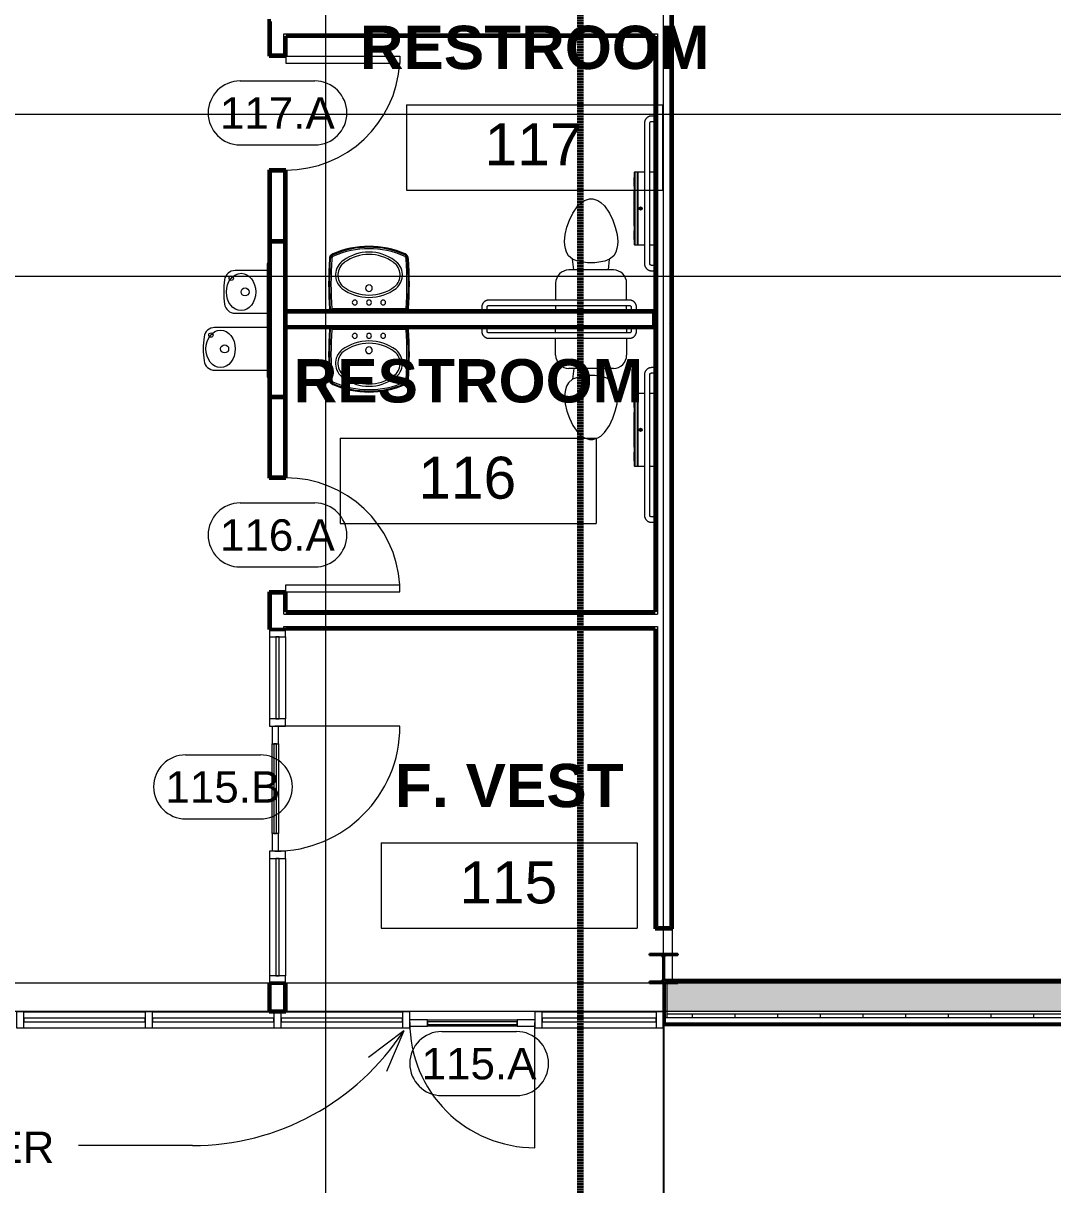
# Model space of a CAD drawing. Header units: inches. Extents: x 15537 to 31673, y -30778 to -16067.
# Drawn here: x 24063.8 to 24353.3, y -22844 to -22517.4 of the extents above; entities that cross this region are included whole.
import ezdxf

# ---------------------------------------------------------------- set-up
doc = ezdxf.new("R2010")
doc.units = ezdxf.units.IN
doc.header["$MEASUREMENT"] = 0
doc.linetypes.add('Dash', pattern=[0.25, 0.125, -0.125])
doc.linetypes.add('Grid Line 1_2_', pattern=[0.875, 0.5, -0.125, 0.125, -0.125])
for name, color, linetype, lineweight in [('A-ANNO-MATC', 214, 'Dash', 140), ('A-AREA', 32, 'Continuous', 9), ('A-AREA-IDEN', 2, 'Continuous', 9), ('A-DOOR', 31, 'Continuous', 13), ('A-DOOR-IDEN', 31, 'Continuous', 9), ('A-GLAZ-CURT', 52, 'Continuous', 9), ('A-GLAZ-CWMG', 51, 'Continuous', 9), ('A-WALL', 113, 'Continuous', 13), ('A-WALL-PATT', 111, 'Continuous', 50), ('Conc', 7, 'Continuous', 9), ('G-ANNO-SYMB', 111, 'Continuous', 9), ('G-ANNO-TEXT', 231, 'Continuous', 9), ('I-WALL', 2, 'Continuous', 13), ('L-SITE-WALL', 31, 'Continuous', 13), ('P-SANR-FIXT', 6, 'Continuous', 9), ('Q-SPCQ', 91, 'Continuous', 9), ('S-COLS', 52, 'Continuous', 9), ('S-GRID', 1, 'Continuous', 9)]:
    doc.layers.add(name, color=color, linetype=linetype, lineweight=lineweight)
doc.styles.add('Arial_1', font='arial.ttf', dxfattribs={"height": 8.851796})
doc.styles.add('Arial_2', font='arial.ttf', dxfattribs={"height": 11.802395})
doc.styles.add('Arial_B_1', font='arialbd.ttf', dxfattribs={"height": 12.177074})
pattern_1 = [(0, (0, 0), (30.72, 7.68), [1.267, -21.773, 1.267, -21.773, -122.88]), (0, (0, 0), (30.72, 7.68), [-46.08, 1.267, -44.813, 1.267, -21.773, -53.76]), (0, (0, 0), (30.72, 7.68), [-115.2, 1.267, -14.093, 1.267, -37.133]), (120, (11.52, 3.84), (-22.0110751, 22.7643004), [1.267, -21.773, 1.267, -21.773, -122.88]), (120, (11.52, 3.84), (-22.0110751, 22.7643004), [-46.08, 1.267, -44.813, 1.267, -21.773, -53.76]), (120, (11.52, 3.84), (-22.0110751, 22.7643004), [-115.2, 1.267, -14.093, 1.267, -37.133]), (240, (15.36, 19.2), (-8.7089249, -30.4443004), [1.267, -21.773, 1.267, -21.773, -122.88]), (240, (15.36, 19.2), (-8.7089249, -30.4443004), [-46.08, 1.267, -44.813, 1.267, -21.773, -53.76]), (240, (15.36, 19.2), (-8.7089249, -30.4443004), [-115.2, 1.267, -14.093, 1.267, -37.133])]

# ---------------------------------------------------------------- blocks, each defined once
blk = doc.blocks.new('Toilet-Domestic_- Enlarged0')
at = {"layer": 'P-SANR-FIXT', "color": 7}
for p, q in [((-9.98, 17.98), (-9.98, 19.48)), ((-9.98, 11.75), (-9.98, 16.48)), ((9.98, 19.48), (9.98, 17.98)), ((9.98, 16.48), (9.98, 11.75)), ((6.25, 8.02), (-6.25, 8.02)), ((-4.86, 8.02), (-5.21, 5)), ((4.86, 8.02), (5.21, 5)), ((-6.4, 4), (-6.97, 3)), ((-5.21, 5), (-6.4, 4)), ((-3.84, 5.5), (-5.21, 5)), ((-1, 6), (-3.84, 5.5)), ((1, 6), (-1, 6)), ((3.84, 5.5), (1, 6)), ((5.21, 5), (3.84, 5.5)), ((6.4, 4), (5.21, 5)), ((6.97, 3), (6.4, 4)), ((-7.41, 1), (-7.5, 0)), ((-7.5, 0), (-7.33, -1.99)), ((-7.24, 2), (-7.41, 1)), ((-6.97, 3), (-7.24, 2)), ((7.24, 2), (6.97, 3)), ((7.41, 1), (7.24, 2)), ((7.33, -1.99), (7.5, 0)), ((7.5, 0), (7.41, 1)), ((-7.33, -1.99), (-6.79, -4)), ((6.79, -4), (7.33, -1.99)), ((-6.79, -4), (-6.06, -6)), ((-6.06, -6), (-5.13, -8)), ((5.13, -8), (6.06, -6)), ((6.06, -6), (6.79, -4)), ((-5.13, -8), (-3.74, -10)), ((3.74, -10), (5.13, -8)), ((-3.74, -10), (-2.74, -11)), ((-2.74, -11), (-1.87, -11.5)), ((-1.87, -11.5), (-0.5, -12)), ((-0.5, -12), (0.5, -12)), ((0.5, -12), (1.87, -11.5)), ((1.87, -11.5), (2.74, -11)), ((2.74, -11), (3.74, -10))]:
    blk.add_line(p, q, dxfattribs=at)
for centre, start, end in [((-6.25, 11.75), 180, 270), ((6.25, 11.75), 270, 360)]:
    blk.add_arc(centre, 3.73, start, end, dxfattribs=at)
blk = doc.blocks.new('Sink-Bathroom-K_- Enlarged0')
at = {"layer": 'P-SANR-FIXT', "color": 7}
for p, q in [((24149.93, -22602.99), (24149.93, -22603.49)), ((24150.18, -22603.5), (24150.18, -22602.99)), ((24150.6, -22602.99), (24150.6, -22603.51)), ((24150.6, -22603.32), (24161.05, -22603.34)), ((24161.05, -22603.51), (24150.6, -22603.51)), ((24161.05, -22603.34), (24171.5, -22603.32)), ((24171.5, -22603.51), (24161.05, -22603.51)), ((24171.5, -22603.51), (24171.5, -22602.99)), ((24171.91, -22602.99), (24171.91, -22603.5)), ((24172.17, -22603.49), (24172.17, -22602.99))]:
    blk.add_line(p, q, dxfattribs=at)
for centre, radius, start, end in [((24256.28, -22610.52), 106.58, 176.2165, 183.7817), ((24256.28, -22610.52), 106.33, 176.2119, 183.7865), ((24256.28, -22610.52), 105.91, 176.2045, 183.7955), ((24065.82, -22610.52), 105.91, 356.2045, 3.7955), ((24065.82, -22610.52), 106.33, 356.2146, 3.7881), ((24065.82, -22610.52), 106.58, 356.22, 3.7835), ((24161.05, -22619.57), 12.82, 53.5725, 126.4275), ((24161.05, -22619.57), 12.18, 53.6508, 126.3492), ((24157.05, -22605.31), 0.692, 0, 180), ((24157.05, -22605.31), 0.692, 180, 0), ((24161.05, -22605.3), 0.69, 0, 180), ((24161.05, -22605.3), 0.69, 180, 0), ((24165.05, -22605.3), 0.69, 0, 180), ((24165.05, -22605.3), 0.69, 180, 0), ((24156.54, -22613.04), 4.9, 129.3634, 236.4486), ((24156.54, -22613.04), 4.26, 129.5775, 236.6442), ((24161.05, -22609.37), 0.934, 0, 180), ((24161.05, -22609.37), 0.934, 180, 0), ((24165.55, -22613.04), 4.26, 303.3558, 50.4225), ((24165.55, -22613.04), 4.9, 303.5514, 50.6366), ((24161.05, -22607.28), 12.2, 233.7683, 306.2317), ((24161.05, -22607.28), 11.57, 233.6931, 306.3069), ((24151.47, -22617.55), 1.54, 179.9655, 246.0395), ((24151.47, -22617.55), 1.29, 179.6035, 246.0123), ((24151.47, -22617.55), 0.875, 178.7073, 245.9447), ((24161.05, -22595.69), 25.41, 246.3258, 293.6698), ((24161.05, -22595.69), 25.15, 246.3274, 293.6698), ((24161.05, -22595.69), 24.74, 246.3302, 293.6698), ((24170.63, -22617.56), 0.862, 293.6698, 1.9217), ((24170.63, -22617.56), 1.28, 293.6698, 0.9035), ((24170.63, -22617.56), 1.53, 293.6698, 0.4943)]:
    blk.add_arc(centre, radius, start, end, dxfattribs=at)
blk = doc.blocks.new('Drinking_Founta_- Enlarged0')
at = {"layer": 'P-SANR-FIXT', "color": 7}
for p, q in [((13.07, 19.5), (13.07, 4.7)), ((25.07, 4.7), (25.07, 19.5)), ((29.07, 13.75), (29.07, 4.7)), ((41.07, 4.7), (41.07, 13.75)), ((43.07, 4.7), (11.07, 4.7)), ((11.07, 4.7), (11.07, 4.2)), ((43.07, 4.2), (43.07, 4.7))]:
    blk.add_line(p, q, dxfattribs=at)
for centre, radius in [((22.94, 20.55), 0.625), ((19.07, 16.69), 1.13), ((38.94, 14.82), 0.625), ((35.07, 10.94), 1.13)]:
    blk.add_circle(centre, radius, dxfattribs=at)
for centre, radius, start, end in [((16.07, 19.5), 3, 97.5776, 180), ((19.07, -3.05), 25.75, 82.4224, 97.5776), ((22.07, 19.5), 3, 360, 82.4224), ((32.07, 13.75), 3, 97.5776, 180), ((35.07, -8.8), 25.75, 82.4224, 97.5776), ((38.07, 13.75), 3, 360, 82.4224)]:
    blk.add_arc(centre, radius, start, end, dxfattribs=at)
for centre, ratio in [((19.07, 17.82), 0.786373), ((35.07, 12.07), 0.786365)]:
    blk.add_ellipse(centre, major_axis=(-5.25, 0), ratio=ratio, dxfattribs=at)
blk = doc.blocks.new('Toilet-Domestic_- Enlarged6')
at = {"layer": 'P-SANR-FIXT', "color": 7}
for p, q in [((-5.13, 8), (-3.74, 10)), ((-3.74, 10), (-2.74, 11)), ((-2.74, 11), (-1.87, 11.5)), ((-1.87, 11.5), (-0.5, 12)), ((-0.5, 12), (0.5, 12)), ((0.5, 12), (1.87, 11.5)), ((1.87, 11.5), (2.74, 11)), ((2.74, 11), (3.74, 10)), ((3.74, 10), (5.13, 8)), ((-6.06, 6), (-5.13, 8)), ((5.13, 8), (6.06, 6)), ((-7.33, 1.99), (-6.79, 4)), ((-6.79, 4), (-6.06, 6)), ((6.06, 6), (6.79, 4)), ((6.79, 4), (7.33, 1.99)), ((-7.5, 0), (-7.33, 1.99)), ((7.33, 1.99), (7.5, 0)), ((-7.41, -1), (-7.5, 0)), ((-7.24, -2), (-7.41, -1)), ((-6.97, -3), (-7.24, -2)), ((-6.4, -4), (-6.97, -3)), ((6.97, -3), (6.4, -4)), ((7.24, -2), (6.97, -3)), ((7.41, -1), (7.24, -2)), ((7.5, 0), (7.41, -1)), ((-5.21, -5), (-6.4, -4)), ((-3.84, -5.5), (-5.21, -5)), ((-4.86, -8.02), (-5.21, -5)), ((-1, -6), (-3.84, -5.5)), ((1, -6), (-1, -6)), ((3.84, -5.5), (1, -6)), ((5.21, -5), (3.84, -5.5)), ((4.86, -8.02), (5.21, -5)), ((6.4, -4), (5.21, -5)), ((6.25, -8.02), (-6.25, -8.02)), ((-9.98, -11.75), (-9.98, -16.48)), ((9.98, -16.48), (9.98, -11.75)), ((-9.98, -17.98), (-9.98, -19.48)), ((9.98, -19.48), (9.98, -17.98))]:
    blk.add_line(p, q, dxfattribs=at)
for centre, start, end in [((-6.25, -11.75), 90, 180), ((6.25, -11.75), 0, 90)]:
    blk.add_arc(centre, 3.73, start, end, dxfattribs=at)
blk = doc.blocks.new('Sink-Bathroom-K_- Enlarged1')
at = {"layer": 'P-SANR-FIXT', "color": 7}
for p, q in [((24149.93, -22598.24), (24149.93, -22597.74)), ((24150.18, -22597.73), (24150.18, -22598.24)), ((24150.6, -22598.24), (24150.6, -22597.72)), ((24161.05, -22597.72), (24150.6, -22597.72)), ((24150.6, -22597.91), (24161.05, -22597.89)), ((24171.5, -22597.72), (24161.05, -22597.72)), ((24161.05, -22597.89), (24171.5, -22597.91)), ((24171.5, -22597.72), (24171.5, -22598.24)), ((24171.91, -22598.24), (24171.91, -22597.73)), ((24172.17, -22597.74), (24172.17, -22598.24))]:
    blk.add_line(p, q, dxfattribs=at)
for centre, radius, start, end in [((24161.05, -22605.54), 25.41, 66.3302, 113.6742), ((24161.05, -22605.54), 25.15, 66.3302, 113.6726), ((24161.05, -22605.54), 24.74, 66.3302, 113.6698), ((24256.28, -22590.71), 106.58, 176.2183, 183.7835), ((24151.47, -22583.68), 1.54, 113.9605, 180.0345), ((24256.28, -22590.71), 106.33, 176.2135, 183.7881), ((24151.47, -22583.68), 1.29, 113.9877, 180.3965), ((24256.28, -22590.71), 105.91, 176.2045, 183.7955), ((24151.47, -22583.68), 0.875, 114.0553, 181.2927), ((24156.54, -22588.19), 4.9, 123.5514, 230.6366), ((24161.05, -22593.95), 12.2, 53.7683, 126.2317), ((24161.05, -22593.95), 11.57, 53.6931, 126.3069), ((24165.55, -22588.19), 4.9, 309.3634, 56.4486), ((24170.63, -22583.67), 0.862, 358.0783, 66.3302), ((24170.63, -22583.67), 1.28, 359.0965, 66.3302), ((24170.63, -22583.67), 1.53, 359.5057, 66.3302), ((24065.82, -22590.71), 105.91, 356.2045, 3.7955), ((24065.82, -22590.71), 106.33, 356.2119, 3.7854), ((24065.82, -22590.71), 106.58, 356.2165, 3.78), ((24156.54, -22588.19), 4.26, 123.3558, 230.4225), ((24165.55, -22588.19), 4.26, 309.5775, 56.6442), ((24161.05, -22591.87), 0.934, 0, 180), ((24161.05, -22581.66), 12.82, 233.5725, 306.4275), ((24161.05, -22581.66), 12.18, 233.6508, 306.3492), ((24161.05, -22591.87), 0.934, 180, 0), ((24157.05, -22595.92), 0.692, 0, 180), ((24157.05, -22595.92), 0.692, 180, 0), ((24161.05, -22595.93), 0.69, 0, 180), ((24161.05, -22595.93), 0.69, 180, 0), ((24165.05, -22595.93), 0.69, 0, 180), ((24165.05, -22595.93), 0.69, 180, 0)]:
    blk.add_arc(centre, radius, start, end, dxfattribs=at)
blk = doc.blocks.new('817_Grab_Bars -_- Enlarged12')
at = {"layer": 'Q-SPCQ', "color": 7}
for p, q in [((24192.77, -22597.24), (24192.77, -22597.96)), ((24194.27, -22597.96), (24194.27, -22597.24)), ((24234.27, -22595.24), (24194.77, -22595.24)), ((24194.77, -22596.74), (24234.27, -22596.74)), ((24234.77, -22597.24), (24234.77, -22597.96)), ((24236.27, -22597.96), (24236.27, -22597.24)), ((24191.95, -22597.96), (24191.95, -22598.24)), ((24191.95, -22597.96), (24193.52, -22597.96)), ((24193.52, -22597.96), (24195.08, -22597.96)), ((24195.08, -22598.24), (24195.08, -22597.96)), ((24233.95, -22597.96), (24233.95, -22598.24)), ((24233.95, -22597.96), (24235.52, -22597.96)), ((24235.52, -22597.96), (24237.08, -22597.96)), ((24237.08, -22598.24), (24237.08, -22597.96))]:
    blk.add_line(p, q, dxfattribs=at)
at = {"layer": 'Q-SPCQ', "color": 7, "flags": 128}
for points in [[(24194.77, -22595.24), (24194.69, -22595.24), (24194.61, -22595.25), (24194.53, -22595.25), (24194.45, -22595.27), (24194.37, -22595.28), (24194.29, -22595.3), (24194.21, -22595.32), (24194.14, -22595.34), (24194.06, -22595.37), (24193.99, -22595.4), (24193.91, -22595.43), (24193.84, -22595.47), (24193.77, -22595.5), (24193.7, -22595.55), (24193.64, -22595.59), (24193.57, -22595.64), (24193.51, -22595.69), (24193.45, -22595.74), (24193.39, -22595.79), (24193.33, -22595.85), (24193.28, -22595.91), (24193.22, -22595.97), (24193.17, -22596.03), (24193.13, -22596.09), (24193.08, -22596.16), (24193.04, -22596.23), (24193, -22596.3), (24192.97, -22596.37), (24192.93, -22596.44), (24192.9, -22596.52), (24192.87, -22596.59), (24192.85, -22596.67), (24192.83, -22596.74), (24192.81, -22596.82), (24192.79, -22596.9), (24192.78, -22596.98), (24192.77, -22597.06), (24192.77, -22597.14), (24192.77, -22597.22), (24192.77, -22597.24)], [(24194.27, -22597.24), (24194.27, -22597.22), (24194.27, -22597.2), (24194.27, -22597.18), (24194.27, -22597.16), (24194.28, -22597.14), (24194.28, -22597.12), (24194.28, -22597.1), (24194.29, -22597.08), (24194.3, -22597.06), (24194.3, -22597.05), (24194.31, -22597.03), (24194.32, -22597.01), (24194.33, -22596.99), (24194.34, -22596.97), (24194.35, -22596.96), (24194.36, -22596.94), (24194.38, -22596.93), (24194.39, -22596.91), (24194.4, -22596.9), (24194.42, -22596.88), (24194.43, -22596.87), (24194.45, -22596.85), (24194.46, -22596.84), (24194.48, -22596.83), (24194.5, -22596.82), (24194.51, -22596.81), (24194.53, -22596.8), (24194.55, -22596.79), (24194.57, -22596.78), (24194.58, -22596.77), (24194.6, -22596.77), (24194.62, -22596.76), (24194.64, -22596.76), (24194.66, -22596.75), (24194.68, -22596.75), (24194.7, -22596.74), (24194.72, -22596.74), (24194.74, -22596.74), (24194.76, -22596.74), (24194.77, -22596.74)], [(24236.27, -22597.24), (24236.26, -22597.16), (24236.26, -22597.08), (24236.25, -22597), (24236.24, -22596.92), (24236.23, -22596.84), (24236.21, -22596.76), (24236.19, -22596.69), (24236.16, -22596.61), (24236.14, -22596.54), (24236.11, -22596.46), (24236.07, -22596.39), (24236.04, -22596.32), (24236, -22596.25), (24235.96, -22596.18), (24235.92, -22596.11), (24235.87, -22596.05), (24235.82, -22595.98), (24235.77, -22595.92), (24235.71, -22595.86), (24235.66, -22595.81), (24235.6, -22595.75), (24235.54, -22595.7), (24235.48, -22595.65), (24235.41, -22595.6), (24235.35, -22595.56), (24235.28, -22595.52), (24235.21, -22595.48), (24235.14, -22595.44), (24235.06, -22595.41), (24234.99, -22595.38), (24234.91, -22595.35), (24234.84, -22595.32), (24234.76, -22595.3), (24234.68, -22595.28), (24234.61, -22595.27), (24234.53, -22595.26), (24234.45, -22595.25), (24234.37, -22595.24), (24234.29, -22595.24), (24234.27, -22595.24)], [(24234.27, -22596.74), (24234.29, -22596.74), (24234.31, -22596.74), (24234.33, -22596.74), (24234.34, -22596.75), (24234.36, -22596.75), (24234.38, -22596.75), (24234.4, -22596.76), (24234.42, -22596.77), (24234.44, -22596.77), (24234.46, -22596.78), (24234.48, -22596.79), (24234.5, -22596.8), (24234.51, -22596.81), (24234.53, -22596.82), (24234.55, -22596.83), (24234.56, -22596.84), (24234.58, -22596.85), (24234.59, -22596.86), (24234.61, -22596.88), (24234.62, -22596.89), (24234.64, -22596.91), (24234.65, -22596.92), (24234.66, -22596.94), (24234.67, -22596.95), (24234.69, -22596.97), (24234.7, -22596.99), (24234.71, -22597), (24234.72, -22597.02), (24234.72, -22597.04), (24234.73, -22597.06), (24234.74, -22597.08), (24234.74, -22597.1), (24234.75, -22597.12), (24234.75, -22597.14), (24234.76, -22597.16), (24234.76, -22597.18), (24234.76, -22597.19), (24234.76, -22597.21), (24234.77, -22597.23), (24234.77, -22597.24)]]:
    blk.add_lwpolyline(points, dxfattribs=at)
blk = doc.blocks.new('817_Grab_Bars -_- Enlarged5')
at = {"layer": 'Q-SPCQ', "color": 7}
for p, q in [((25501.52, -22642.74), (25501.23, -22642.74)), ((25501.23, -22644.3), (25501.23, -22642.74)), ((25498.52, -22645.55), (25498.52, -22685.05)), ((25500.02, -22685.05), (25500.02, -22645.55)), ((25501.23, -22643.55), (25500.52, -22643.55)), ((25500.52, -22645.05), (25501.23, -22645.05)), ((25501.23, -22645.87), (25501.23, -22644.3)), ((25501.23, -22645.87), (25501.52, -22645.87)), ((25501.23, -22685.55), (25500.52, -22685.55)), ((25501.52, -22684.74), (25501.23, -22684.74)), ((25501.23, -22686.3), (25501.23, -22684.74)), ((25500.52, -22687.05), (25501.23, -22687.05)), ((25501.23, -22687.87), (25501.23, -22686.3)), ((25501.23, -22687.87), (25501.52, -22687.87))]:
    blk.add_line(p, q, dxfattribs=at)
at = {"layer": 'Q-SPCQ', "color": 7, "flags": 128}
for points in [[(25500.52, -22643.55), (25500.44, -22643.55), (25500.36, -22643.56), (25500.28, -22643.57), (25500.2, -22643.58), (25500.12, -22643.59), (25500.04, -22643.61), (25499.96, -22643.63), (25499.89, -22643.65), (25499.81, -22643.68), (25499.74, -22643.71), (25499.66, -22643.74), (25499.59, -22643.78), (25499.52, -22643.82), (25499.45, -22643.86), (25499.39, -22643.9), (25499.32, -22643.95), (25499.26, -22644), (25499.2, -22644.05), (25499.14, -22644.1), (25499.08, -22644.16), (25499.03, -22644.22), (25498.97, -22644.28), (25498.92, -22644.34), (25498.88, -22644.41), (25498.83, -22644.47), (25498.79, -22644.54), (25498.75, -22644.61), (25498.72, -22644.68), (25498.68, -22644.75), (25498.65, -22644.83), (25498.62, -22644.9), (25498.6, -22644.98), (25498.58, -22645.06), (25498.56, -22645.13), (25498.54, -22645.21), (25498.53, -22645.29), (25498.52, -22645.37), (25498.52, -22645.45), (25498.52, -22645.53), (25498.52, -22645.55)], [(25500.02, -22645.55), (25500.02, -22645.53), (25500.02, -22645.51), (25500.02, -22645.49), (25500.02, -22645.47), (25500.03, -22645.45), (25500.03, -22645.43), (25500.03, -22645.41), (25500.04, -22645.4), (25500.05, -22645.38), (25500.05, -22645.36), (25500.06, -22645.34), (25500.07, -22645.32), (25500.08, -22645.3), (25500.09, -22645.29), (25500.1, -22645.27), (25500.11, -22645.25), (25500.13, -22645.24), (25500.14, -22645.22), (25500.15, -22645.21), (25500.17, -22645.19), (25500.18, -22645.18), (25500.2, -22645.17), (25500.21, -22645.16), (25500.23, -22645.14), (25500.25, -22645.13), (25500.26, -22645.12), (25500.28, -22645.11), (25500.3, -22645.1), (25500.32, -22645.09), (25500.33, -22645.09), (25500.35, -22645.08), (25500.37, -22645.07), (25500.39, -22645.07), (25500.41, -22645.06), (25500.43, -22645.06), (25500.45, -22645.06), (25500.47, -22645.05), (25500.49, -22645.05), (25500.51, -22645.05), (25500.52, -22645.05)], [(25498.52, -22685.05), (25498.52, -22685.13), (25498.52, -22685.21), (25498.53, -22685.29), (25498.54, -22685.37), (25498.56, -22685.45), (25498.57, -22685.53), (25498.59, -22685.61), (25498.62, -22685.68), (25498.64, -22685.76), (25498.67, -22685.83), (25498.71, -22685.9), (25498.74, -22685.98), (25498.78, -22686.05), (25498.82, -22686.12), (25498.86, -22686.18), (25498.91, -22686.25), (25498.96, -22686.31), (25499.01, -22686.37), (25499.07, -22686.43), (25499.12, -22686.49), (25499.18, -22686.54), (25499.24, -22686.59), (25499.3, -22686.64), (25499.37, -22686.69), (25499.43, -22686.74), (25499.5, -22686.78), (25499.57, -22686.82), (25499.64, -22686.85), (25499.72, -22686.89), (25499.79, -22686.92), (25499.87, -22686.94), (25499.94, -22686.97), (25500.02, -22686.99), (25500.1, -22687.01), (25500.18, -22687.02), (25500.25, -22687.04), (25500.33, -22687.04), (25500.41, -22687.05), (25500.49, -22687.05), (25500.52, -22687.05)], [(25500.52, -22685.55), (25500.5, -22685.55), (25500.48, -22685.55), (25500.46, -22685.55), (25500.44, -22685.55), (25500.42, -22685.54), (25500.4, -22685.54), (25500.38, -22685.53), (25500.36, -22685.53), (25500.34, -22685.52), (25500.32, -22685.51), (25500.3, -22685.51), (25500.28, -22685.5), (25500.27, -22685.49), (25500.25, -22685.48), (25500.23, -22685.47), (25500.22, -22685.45), (25500.2, -22685.44), (25500.19, -22685.43), (25500.17, -22685.42), (25500.16, -22685.4), (25500.14, -22685.39), (25500.13, -22685.37), (25500.12, -22685.36), (25500.11, -22685.34), (25500.09, -22685.32), (25500.08, -22685.31), (25500.07, -22685.29), (25500.07, -22685.27), (25500.06, -22685.25), (25500.05, -22685.23), (25500.04, -22685.22), (25500.04, -22685.2), (25500.03, -22685.18), (25500.03, -22685.16), (25500.02, -22685.14), (25500.02, -22685.12), (25500.02, -22685.1), (25500.02, -22685.08), (25500.02, -22685.06), (25500.02, -22685.05)]]:
    blk.add_lwpolyline(points, dxfattribs=at)
blk = doc.blocks.new('Dispenser-Toile_- Enlarged5')
at = {"layer": 'Q-SPCQ', "color": 50, "lineweight": 20}
for p, q in [((24235.56, -22560.91), (24235.56, -22563.08)), ((24235.66, -22559.4), (24235.66, -22560.75)), ((24235.66, -22560.75), (24235.66, -22578.23)), ((24235.82, -22559.24), (24235.82, -22579.74)), ((24236.58, -22559.24), (24235.82, -22559.24)), ((24236.58, -22559.3), (24236.58, -22559.24)), ((24236.58, -22579.68), (24236.58, -22559.3)), ((24236.62, -22559.3), (24236.58, -22559.3)), ((24236.62, -22559.3), (24236.62, -22579.68)), ((24236.68, -22579.74), (24236.68, -22559.24)), ((24238.52, -22559.24), (24236.68, -22559.24)), ((24241.52, -22559.24), (24240.02, -22559.24)), ((24235.56, -22564.74), (24235.56, -22574.24)), ((24235.66, -22563.24), (24235.66, -22564.55)), ((24237.28, -22569.45), (24237.28, -22569.53)), ((24237.61, -22569.45), (24237.28, -22569.45)), ((24237.28, -22569.53), (24237.61, -22569.53)), ((24237.61, -22569.53), (24237.61, -22569.45)), ((24235.66, -22574.43), (24235.66, -22575.73)), ((24235.56, -22575.89), (24235.56, -22578.07)), ((24235.66, -22578.23), (24235.66, -22579.58)), ((24235.82, -22579.74), (24236.58, -22579.74)), ((24236.58, -22579.74), (24236.58, -22579.68)), ((24236.58, -22579.68), (24236.62, -22579.68)), ((24236.68, -22579.74), (24238.52, -22579.74)), ((24240.02, -22579.74), (24241.52, -22579.74))]:
    blk.add_line(p, q, dxfattribs=at)
for radius in [0.438, 0.357]:
    blk.add_circle((24237.43, -22569.49), radius, dxfattribs=at)
for centre, radius, start, end in [((24235.74, -22560.91), 0.18, 116.3878, 180), ((24235.82, -22559.4), 0.16, 90, 179.0019), ((24236.68, -22559.3), 0.0601, 90, 177.3185), ((24235.67, -22562.47), 0.118, 97.6431, 169.1884), ((24235.71, -22562.46), 0.151, 182.679, 250.3653), ((24235.74, -22562.49), 0.18, 180, 243.6084), ((24235.71, -22562.49), 0.151, 183.1667, 250.3726), ((24235.67, -22563.07), 0.119, 98.4805, 169.9599), ((24235.71, -22563.06), 0.151, 182.679, 250.3659), ((24235.71, -22563.07), 0.151, 182.679, 250.3659), ((24235.74, -22563.08), 0.18, 180, 243.6122), ((24235.78, -22564.74), 0.22, 123.0557, 180), ((24235.78, -22574.24), 0.22, 180, 236.9443), ((24235.74, -22575.89), 0.18, 116.3878, 180), ((24235.71, -22575.9), 0.151, 109.6341, 177.321), ((24235.71, -22575.91), 0.151, 109.6341, 177.321), ((24235.67, -22575.91), 0.119, 190.0401, 261.5195), ((24235.74, -22576.48), 0.18, 116.3878, 180), ((24235.71, -22576.49), 0.151, 109.6341, 176.8331), ((24235.71, -22576.52), 0.151, 109.6341, 177.321), ((24235.67, -22576.51), 0.118, 190.8116, 262.3569), ((24235.74, -22578.07), 0.18, 180, 243.6122), ((24235.82, -22579.58), 0.16, 180, 270), ((24236.68, -22579.68), 0.06, 180, 270)]:
    blk.add_arc(centre, radius, start, end, dxfattribs=at)
blk = doc.blocks.new('Dispenser-Toile_- Enlarged6')
at = {"layer": 'Q-SPCQ', "color": 50, "lineweight": 20}
for p, q in [((24235.56, -22623.16), (24235.56, -22625.33)), ((24235.66, -22621.65), (24235.66, -22623)), ((24235.66, -22623), (24235.66, -22640.48)), ((24235.82, -22621.49), (24235.82, -22641.99)), ((24236.58, -22621.49), (24235.82, -22621.49)), ((24236.58, -22621.55), (24236.58, -22621.49)), ((24236.58, -22641.93), (24236.58, -22621.55)), ((24236.62, -22621.55), (24236.58, -22621.55)), ((24236.62, -22621.55), (24236.62, -22641.93)), ((24236.68, -22641.99), (24236.68, -22621.49)), ((24238.52, -22621.49), (24236.68, -22621.49)), ((24241.52, -22621.49), (24240.01, -22621.49)), ((24235.56, -22626.99), (24235.56, -22636.49)), ((24235.66, -22625.49), (24235.66, -22626.8)), ((24237.28, -22631.7), (24237.28, -22631.78)), ((24237.61, -22631.7), (24237.28, -22631.7)), ((24237.28, -22631.78), (24237.61, -22631.78)), ((24237.61, -22631.78), (24237.61, -22631.7)), ((24235.66, -22636.68), (24235.66, -22637.98)), ((24235.56, -22638.14), (24235.56, -22640.32)), ((24235.66, -22640.48), (24235.66, -22641.83)), ((24235.82, -22641.99), (24236.58, -22641.99)), ((24236.58, -22641.99), (24236.58, -22641.93)), ((24236.58, -22641.93), (24236.62, -22641.93)), ((24236.68, -22641.99), (24238.52, -22641.99)), ((24240.02, -22641.99), (24241.52, -22641.99))]:
    blk.add_line(p, q, dxfattribs=at)
for radius in [0.438, 0.357]:
    blk.add_circle((24237.43, -22631.74), radius, dxfattribs=at)
for centre, radius, start, end in [((24235.74, -22623.16), 0.18, 116.3878, 180), ((24235.82, -22621.65), 0.16, 90, 179.0019), ((24236.68, -22621.55), 0.0601, 90, 177.3185), ((24235.67, -22624.72), 0.118, 97.6431, 169.1884), ((24235.71, -22624.71), 0.151, 182.679, 250.3653), ((24235.74, -22624.74), 0.18, 180, 243.6084), ((24235.71, -22624.74), 0.151, 183.1667, 250.3726), ((24235.67, -22625.32), 0.119, 98.4805, 169.9599), ((24235.71, -22625.31), 0.151, 182.679, 250.3659), ((24235.71, -22625.32), 0.151, 182.679, 250.3659), ((24235.74, -22625.33), 0.18, 180, 243.6122), ((24235.78, -22626.99), 0.22, 123.0557, 180), ((24235.78, -22636.49), 0.22, 180, 236.9443), ((24235.74, -22638.14), 0.18, 116.3878, 180), ((24235.71, -22638.15), 0.151, 109.6341, 177.321), ((24235.71, -22638.16), 0.151, 109.6341, 177.321), ((24235.67, -22638.16), 0.119, 190.0401, 261.5195), ((24235.74, -22638.73), 0.18, 116.3878, 180), ((24235.71, -22638.74), 0.151, 109.6341, 176.8331), ((24235.71, -22638.77), 0.151, 109.6341, 177.321), ((24235.67, -22638.76), 0.118, 190.8116, 262.3569), ((24235.74, -22640.32), 0.18, 180, 243.6122), ((24235.82, -22641.83), 0.16, 180, 270), ((24236.68, -22641.93), 0.06, 180, 270)]:
    blk.add_arc(centre, radius, start, end, dxfattribs=at)
blk = doc.blocks.new('Locker Rooms an_- Enlarged0')
at = {"layer": 'A-WALL-PATT', "lineweight": 9}
h = blk.add_hatch(dxfattribs=at)
h.set_pattern_fill('FP_13', style=0, pattern_type=2)
h.set_pattern_definition(pattern_1)
h.paths.add_polyline_path([(24132.95, -22622.62), (24137.08, -22622.62), (24137.08, -22621.99), (24133.58, -22621.99), (24133.58, -22579.24), (24137.08, -22579.24), (24137.08, -22578.62), (24132.95, -22578.62)], flags=0)
h = blk.add_hatch(dxfattribs=at)
h.set_pattern_fill('FP_13', style=0, pattern_type=2)
h.set_pattern_definition(pattern_1)
h.paths.add_polyline_path([(24241.52, -22598.87), (24241.52, -22598.24), (24137.7, -22598.24), (24137.7, -22598.87), (24240.89, -22598.87)], flags=0)
at = {"layer": 'A-WALL', "color": 10}
for p, q in [((24137.08, -22579.24), (24133.58, -22579.24)), ((24133.58, -22579.24), (24133.58, -22621.99)), ((24137.08, -22579.24), (24137.08, -22598.87)), ((24137.08, -22598.87), (24137.7, -22598.87)), ((24137.7, -22598.87), (24240.89, -22598.87)), ((24240.89, -22602.37), (24240.89, -22598.87)), ((24137.08, -22602.37), (24137.08, -22621.99)), ((24137.08, -22602.37), (24137.7, -22602.37)), ((24137.7, -22602.37), (24240.89, -22602.37)), ((24133.58, -22621.99), (24137.08, -22621.99))]:
    blk.add_line(p, q, dxfattribs=at)
at = {"layer": 'I-WALL', "color": 250, "lineweight": 50}
for p, q in [((24133.58, -22578.62), (24132.95, -22578.62)), ((24132.95, -22578.62), (24132.95, -22622.62)), ((24137.08, -22578.62), (24133.58, -22578.62)), ((24137.7, -22578.62), (24137.08, -22578.62)), ((24137.7, -22598.24), (24137.7, -22578.62)), ((24241.52, -22598.24), (24137.7, -22598.24)), ((24241.52, -22598.87), (24241.52, -22598.24)), ((24241.52, -22602.37), (24241.52, -22598.87)), ((24137.7, -22622.62), (24137.7, -22602.99)), ((24137.7, -22602.99), (24241.52, -22602.99)), ((24241.52, -22602.99), (24241.52, -22602.37)), ((24132.95, -22622.62), (24133.58, -22622.62)), ((24133.58, -22622.62), (24137.08, -22622.62)), ((24137.08, -22622.62), (24137.7, -22622.62))]:
    blk.add_line(p, q, dxfattribs=at)
at = {"color": 10, "lineweight": 13}
for name, p in [('817_Grab_Bars -_- Enlarged5', (-1260, 100.06)), ('Dispenser-Toile_- Enlarged5', (0, 0)), ('Toilet-Domestic_- Enlarged6', (24223.52, -22578.76)), ('Sink-Bathroom-K_- Enlarged1', (0, 0)), ('817_Grab_Bars -_- Enlarged12', (0, 0)), ('Sink-Bathroom-K_- Enlarged0', (0, 0)), ('Toilet-Domestic_- Enlarged0', (24223.52, -22622.47)), ('817_Grab_Bars -_- Enlarged5', (-1260, 29.31)), ('Dispenser-Toile_- Enlarged6', (0, 0))]:
    blk.add_blockref(name, p, dxfattribs=at)
for name, p, rotation in [('Drinking_Founta_- Enlarged0', (24137.15, -22628.03), 90), ('817_Grab_Bars -_- Enlarged12', (48429.03, -45201.23), 180)]:
    blk.add_blockref(name, p, dxfattribs=dict(at, rotation=rotation))
blk = doc.blocks.new('W-Wide Flange-C_- Enlarged4')
at = {"layer": 'S-COLS'}
h = blk.add_hatch(dxfattribs=at)
h.set_pattern_fill('FP_5', color=256, style=0, pattern_type=2)
h.set_pattern_definition([(225, (24243.89, -22783.178), (9.503515, -9.503515), []), (225, (24243.89, -22797.578), (9.503515, -9.503515), [])])
h.paths.add_polyline_path([(4, 4.13), (-4, 4.13), (-4, 3.69), (-0.84, 3.69), (-0.35, 3.49), (-0.14, 3), (-0.14, -3), (-0.35, -3.49), (-0.84, -3.69), (-4, -3.69), (-4, -4.12), (4, -4.12), (4, -3.69), (0.84, -3.69), (0.35, -3.49), (0.14, -3), (0.14, 3), (0.35, 3.49), (0.84, 3.69), (4, 3.69)], flags=0)
at = {"layer": 'S-COLS', "lineweight": 30}
for p, q in [((4, 4.13), (-4, 4.13)), ((-4, 4.13), (-4, 3.69)), ((-4, 3.69), (-0.84, 3.69)), ((0.84, 3.69), (4, 3.69)), ((4, 3.69), (4, 4.13)), ((-0.14, 3), (-0.14, -3)), ((0.14, -3), (0.14, 3)), ((-0.84, -3.69), (-4, -3.69)), ((-4, -3.69), (-4, -4.12)), ((-4, -4.12), (4, -4.12)), ((4, -3.69), (0.84, -3.69)), ((4, -4.12), (4, -3.69))]:
    blk.add_line(p, q, dxfattribs=at)
for centre, start, end in [((-0.84, 3), 0, 90), ((0.84, 3), 90, 180), ((-0.84, -3), 270, 0), ((0.84, -3), 180, 270)]:
    blk.add_arc(centre, 0.691, start, end, dxfattribs=at)
blk = doc.blocks.new('System Panel - _- Enlarged0')
at = {"layer": 'A-GLAZ-CURT', "lineweight": 13}
for p, q in [((16.03125, -0.25), (-16.03125, -0.25)), ((-16.03125, -0.25), (-16.03125, -1.25)), ((-16.03125, -1.25), (16.03125, -1.25)), ((16.03125, -1.25), (16.03125, -0.25))]:
    blk.add_line(p, q, dxfattribs=at)
at = {"layer": 'A-GLAZ-CURT'}
for p, q in [((-16.03125, -1.25), (-16.03125, -0.25)), ((16.03125, -0.25), (-16.03125, -0.25)), ((-16.03125, -1.25), (16.03125, -1.25)), ((16.03125, -0.25), (16.03125, -1.25))]:
    blk.add_line(p, q, dxfattribs=at)
blk = doc.blocks.new('Door_Single_Sto_- Enlarged0')
at = {"layer": 'A-DOOR'}
for p, q in [((-17.59375, 35.1875), (-17.59375, 0)), ((-12.59375, 1), (-17.59375, 1)), ((-12.59375, -0.75), (-12.59375, 1)), ((-12.59375, 1), (12.59375, 1)), ((12.59375, 0.5), (-12.59375, 0.5)), ((-12.59375, 0.5), (-12.59375, -0.25)), ((17.59375, 1), (12.59375, 1)), ((12.59375, 1), (12.59375, -0.75)), ((12.59375, -0.25), (12.59375, 0.5)), ((-17.59375, -0.75), (-12.59375, -0.75)), ((-12.59375, -0.25), (12.59375, -0.25)), ((12.59375, -0.75), (-12.59375, -0.75)), ((12.59375, -0.75), (17.59375, -0.75))]:
    blk.add_line(p, q, dxfattribs=at)
blk.add_arc((-17.59375, 0), 35.1875, 360, 90, dxfattribs=at)
blk = doc.blocks.new('System Panel - _- Enlarged1')
at = {"layer": 'A-GLAZ-CURT', "lineweight": 13}
for p, q in [((17.09375, -0.25), (-17.09375, -0.25)), ((-17.09375, -0.25), (-17.09375, -1.25)), ((-17.09375, -1.25), (17.09375, -1.25)), ((17.09375, -1.25), (17.09375, -0.25))]:
    blk.add_line(p, q, dxfattribs=at)
at = {"layer": 'A-GLAZ-CURT'}
for p, q in [((-17.09375, -1.25), (-17.09375, -0.25)), ((17.09375, -0.25), (-17.09375, -0.25)), ((-17.09375, -1.25), (17.09375, -1.25)), ((17.09375, -0.25), (17.09375, -1.25))]:
    blk.add_line(p, q, dxfattribs=at)
blk = doc.blocks.new('Rectangular Mul_- Enlarged3')
at = {"layer": 'A-GLAZ-CWMG'}
for p, q in [((24209.7, -22795.43), (24241.77, -22795.43)), ((24209.7, -22799.93), (24241.77, -22799.93))]:
    blk.add_line(p, q, dxfattribs=at)
blk = doc.blocks.new('Rectangular Mul_- Enlarged4')
at = {"layer": 'A-GLAZ-CWMG'}
for p, q in [((24137.7, -22795.43), (24170.52, -22795.43)), ((24136.33, -22799.93), (24170.52, -22799.93))]:
    blk.add_line(p, q, dxfattribs=at)
blk = doc.blocks.new('Rectangular Mul_- Enlarged5')
at = {"layer": 'A-GLAZ-CWMG'}
for p, q in [((24100.14, -22795.43), (24132.95, -22795.43)), ((24100.14, -22799.93), (24134.33, -22799.93))]:
    blk.add_line(p, q, dxfattribs=at)
blk = doc.blocks.new('Rectangular Mul_- Enlarged7')
at = {"layer": 'A-GLAZ-CWMG', "lineweight": 20}
for p, q in [((0, 3), (-2, 3)), ((-2, 3), (-2, -1.5)), ((0, -1.5), (0, 3)), ((-2, -1.5), (0, -1.5))]:
    blk.add_line(p, q, dxfattribs=at)
blk = doc.blocks.new('Rectangular Mul_- Enlarged8')
at = {"layer": 'A-GLAZ-CWMG', "lineweight": 20}
for p, q in [((-1, 3), (1, 3)), ((-1, -1.5), (-1, 3)), ((1, 3), (1, -1.5)), ((1, -1.5), (-1, -1.5))]:
    blk.add_line(p, q, dxfattribs=at)
blk = doc.blocks.new('Rectangular Mul_- Enlarged18')
at = {"layer": 'A-GLAZ-CWMG'}
for p, q in [((26281.52, -22795.37), (26281.52, -22761.18)), ((26286.02, -22795.37), (26286.02, -22761.18))]:
    blk.add_line(p, q, dxfattribs=at)
blk = doc.blocks.new('System Panel - _- Enlarged5')
at = {"layer": 'A-GLAZ-CURT', "lineweight": 13}
for p, q in [((16.53125, -0.25), (-16.53125, -0.25)), ((-16.53125, -0.25), (-16.53125, -1.25)), ((-16.53125, -1.25), (16.53125, -1.25)), ((16.53125, -1.25), (16.53125, -0.25))]:
    blk.add_line(p, q, dxfattribs=at)
at = {"layer": 'A-GLAZ-CURT'}
for p, q in [((-16.53125, -1.25), (-16.53125, -0.25)), ((16.53125, -0.25), (-16.53125, -0.25)), ((-16.53125, -1.25), (16.53125, -1.25)), ((16.53125, -0.25), (16.53125, -1.25))]:
    blk.add_line(p, q, dxfattribs=at)
blk = doc.blocks.new('System Panel - _- Enlarged10')
at = {"layer": 'A-GLAZ-CURT', "lineweight": 13}
for p, q in [((11.56, -0.25), (-11.56, -0.25)), ((-11.56, -0.25), (-11.56, -1.25)), ((-11.56, -1.25), (11.56, -1.25)), ((11.56, -1.25), (11.56, -0.25))]:
    blk.add_line(p, q, dxfattribs=at)
at = {"layer": 'A-GLAZ-CURT'}
for p, q in [((-11.56, -1.25), (-11.56, -0.25)), ((11.56, -0.25), (-11.56, -0.25)), ((-11.56, -1.25), (11.56, -1.25)), ((11.56, -0.25), (11.56, -1.25))]:
    blk.add_line(p, q, dxfattribs=at)
blk = doc.blocks.new('Rectangular Mul_- Enlarged47')
at = {"layer": 'A-GLAZ-CWMG'}
for p, q in [((24133.08, -22752.24), (24133.08, -22785.3)), ((24137.58, -22752.24), (24137.58, -22785.3))]:
    blk.add_line(p, q, dxfattribs=at)
blk = doc.blocks.new('Rectangular Mul_- Enlarged48')
at = {"layer": 'A-GLAZ-CWMG'}
for p, q in [((24133.08, -22689.93), (24133.08, -22713.05)), ((24137.58, -22689.93), (24137.58, -22713.05))]:
    blk.add_line(p, q, dxfattribs=at)
blk = doc.blocks.new('Rectangular Mul_- Enlarged49')
at = {"layer": 'A-GLAZ-CWMG', "lineweight": 20}
for p, q in [((-2, 3), (0, 3)), ((-2, -1.5), (-2, 3)), ((0, 3), (0, -1.5)), ((0, -1.5), (-2, -1.5))]:
    blk.add_line(p, q, dxfattribs=at)
blk = doc.blocks.new('Rectangular Mul_- Enlarged50')
at = {"layer": 'A-GLAZ-CWMG', "lineweight": 20}
for p, q in [((0, 3), (-2, 3)), ((-2, 3), (-2, -1.5)), ((0, -1.5), (0, 3)), ((-2, -1.5), (0, -1.5))]:
    blk.add_line(p, q, dxfattribs=at)
blk = doc.blocks.new('Single-Flush - _- Enlarged7')
at = {"layer": 'A-DOOR', "lineweight": 20}
for p, q in [((14, 2.37), (14, 34.38)), ((16, 34.38), (14, 34.38)), ((16, 2.37), (16, 34.38)), ((16, 2.37), (14, 2.37))]:
    blk.add_line(p, q, dxfattribs=at)
at = {"layer": 'A-DOOR', "lineweight": 9}
blk.add_arc((16, 2.37), 32.07, 93.5759, 180, dxfattribs=at)
blk = doc.blocks.new('Single-Flush - _- Enlarged2')
at = {"layer": 'A-DOOR', "lineweight": 20}
for p, q in [((14, -2.37), (14, -34.38)), ((16, -2.37), (14, -2.37)), ((16, -2.37), (16, -34.38)), ((16, -34.38), (14, -34.38))]:
    blk.add_line(p, q, dxfattribs=at)
at = {"layer": 'A-DOOR', "lineweight": 9}
blk.add_arc((16, -2.37), 32.07, 180, 266.4241, dxfattribs=at)
blk = doc.blocks.new('Door Tag - Door_- Enlarged0')
at = {"layer": 'A-DOOR-IDEN'}
for p, q in [((-0.109375, 0.09375), (0.109375, 0.09375)), ((-0.109375, -0.09375), (0.109375, -0.09375))]:
    blk.add_line(p, q, dxfattribs=at)
for centre, start, end in [((-0.109375, 0), 90, 270), ((0.109375, 0), 270, 90)]:
    blk.add_arc(centre, 0.09375, start, end, dxfattribs=at)
blk = doc.blocks.new('Room Tag - Room_- Enlarged0')
at = {"layer": 'A-AREA-IDEN'}
for p, q in [((-0.375, -0.0625), (-0.375, -0.3125)), ((-0.375, -0.0625), (0.375, -0.0625)), ((0.375, -0.0625), (0.375, -0.3125)), ((-0.375, -0.3125), (0.375, -0.3125))]:
    blk.add_line(p, q, dxfattribs=at)

msp = doc.modelspace()

# ---------------------------------------------------------------- hatches: boundary and pattern name
at = {"layer": 'A-WALL-PATT', "lineweight": 9}
h = msp.add_hatch(dxfattribs=at)
h.set_pattern_fill('FP_13', color=256, style=0, pattern_type=2)
h.set_pattern_definition(pattern_1)
h.paths.add_polyline_path([(24241.515, -22772.053), (24245.64, -22772.053), (24245.64, -22771.428), (24242.14, -22771.428), (24242.14, -22687.053), (24241.515, -22687.053), (24241.515, -22745.653)], flags=0)
h.paths.add_polyline_path([(24241.515, -22683.553), (24242.14, -22683.553), (24242.14, -22520.365), (24241.515, -22520.365), (24241.515, -22682.928)], flags=0)
h.paths.add_polyline_path([(24242.14, -22516.865), (24242.14, -22367.428), (24245.64, -22367.428), (24245.64, -22366.803), (24241.515, -22366.803), (24241.515, -22516.865)], flags=0)
h = msp.add_hatch(dxfattribs=at)
h.set_pattern_fill('FP_13', color=256, style=0, pattern_type=2)
h.set_pattern_definition(pattern_1)
h.paths.add_polyline_path([(24245.64, -22772.053), (24246.265, -22772.053), (24246.265, -22366.803), (24245.64, -22366.803), (24245.64, -22771.428)], flags=0)
h = msp.add_hatch(dxfattribs=at)
h.set_pattern_fill('FP_13', color=256, style=0, pattern_type=2)
h.set_pattern_definition(pattern_1)
h.paths.add_polyline_path([(24137.703, -22795.428), (24137.703, -22787.303), (24137.078, -22787.303), (24137.078, -22794.803), (24133.578, -22794.803), (24133.578, -22795.428), (24137.078, -22795.428)], flags=0)
h.paths.add_polyline_path([(24137.703, -22687.928), (24137.703, -22687.053), (24137.078, -22687.053), (24137.078, -22687.928)], flags=0)
h.paths.add_polyline_path([(24137.703, -22683.553), (24137.703, -22677.303), (24135.328, -22677.303), (24135.328, -22677.928), (24137.078, -22677.928), (24137.078, -22683.553)], flags=0)
h.paths.add_polyline_path([(24135.328, -22645.303), (24137.703, -22645.303), (24137.703, -22558.615), (24135.328, -22558.615), (24135.328, -22559.24), (24137.078, -22559.24), (24137.078, -22644.678), (24135.328, -22644.678)], flags=0)
h.paths.add_polyline_path([(24137.703, -22526.615), (24137.703, -22520.99), (24137.078, -22520.99), (24137.078, -22525.99), (24135.328, -22525.99), (24135.328, -22526.615)], flags=0)
h = msp.add_hatch(dxfattribs=at)
h.set_pattern_fill('FP_13', color=256, style=0, pattern_type=2)
h.set_pattern_definition(pattern_1)
h.paths.add_polyline_path([(24160.131, -22520.99), (24241.515, -22520.99), (24241.515, -22520.365), (24137.078, -22520.365), (24137.078, -22520.99), (24137.703, -22520.99)], flags=0)
h = msp.add_hatch(dxfattribs=at)
h.set_pattern_fill('FP_13', color=256, style=0, pattern_type=2)
h.set_pattern_definition(pattern_1)
h.paths.add_polyline_path([(24241.515, -22687.678), (24241.515, -22687.053), (24137.703, -22687.053), (24137.703, -22687.678), (24229.467, -22687.678)], flags=0)
h = msp.add_hatch(dxfattribs=at)
h.set_pattern_fill('FP_14', color=256, style=0, pattern_type=2)
h.set_pattern_definition([(161.57, (0.48, 0.48), (-3.839953776, -1.544e-05), [0, -27.322, 3.034, 0]), (18.43, (-0.48, 0.48), (-3.839953776, 1.544e-05), [0, -27.322, 3.034, 0]), (108.43, (0.48, 0.48), (1.919622, -9.60052459), [9.106, -21.25]), (71.57, (-0.48, 0.48), (1.919622, 9.60052459), [9.106, -21.25])])
h.paths.add_polyline_path([(24298.802, -22795.303), (25073.328, -22795.303), (25073.328, -22787.303), (24244.765, -22787.303), (24244.765, -22795.303)], flags=0)
h = msp.add_hatch(dxfattribs=at)
h.set_pattern_fill('FP_16', color=256, style=0, pattern_type=2)
h.set_pattern_definition([(0, (0, 0), (0, 12), []), (90, (0, 0), (-12, 7e-16), [])])
h.paths.add_polyline_path([(24244.765, -22797.053), (25073.328, -22797.053), (25073.328, -22796.053), (24244.765, -22796.053)], flags=0)

# ---------------------------------------------------------------- linework, layer by layer
at = {"layer": 'A-ANNO-MATC'}
msp.add_line((24220.447, -20466.807), (24220.447, -23559.461), dxfattribs=at)
at = {"layer": 'A-AREA'}
for p, q in [((24246.265, -22772.053), (24246.265, -22779.053)), ((24246.265, -22779.486), (24246.265, -22786.553))]:
    msp.add_line(p, q, dxfattribs=at)
at = {"layer": 'A-WALL'}
for p, q in [((24245.64, -22367.428), (24245.64, -22771.428)), ((24133.578, -22516.865), (24133.578, -22525.99)), ((24137.078, -22520.365), (24242.14, -22520.365)), ((24137.078, -22525.99), (24137.078, -22520.365)), ((24242.14, -22520.365), (24242.14, -22683.553)), ((24133.578, -22525.99), (24137.078, -22525.99)), ((24137.078, -22559.24), (24133.578, -22559.24)), ((24133.578, -22559.24), (24133.578, -22644.678)), ((24137.078, -22644.678), (24137.078, -22559.24)), ((24133.578, -22644.678), (24137.078, -22644.678)), ((24137.078, -22677.928), (24133.578, -22677.928)), ((24133.578, -22677.928), (24133.578, -22687.928)), ((24137.078, -22683.553), (24137.078, -22677.928)), ((24137.078, -22683.553), (24242.14, -22683.553)), ((24137.078, -22687.053), (24242.14, -22687.053)), ((24137.078, -22687.928), (24137.078, -22687.053)), ((24242.14, -22687.053), (24242.14, -22771.428)), ((24242.14, -22771.428), (24245.64, -22771.428)), ((24133.578, -22794.803), (24133.578, -22787.303)), ((24137.078, -22794.803), (24137.078, -22787.303)), ((24244.765, -22787.303), (24244.765, -22797.053)), ((24529.39, -22787.303), (24247.89, -22787.303)), ((24133.578, -22794.803), (24137.078, -22794.803)), ((25073.328, -22795.303), (24244.765, -22795.303)), ((25073.328, -22796.053), (24244.765, -22796.053)), ((25074.078, -22797.053), (24244.015, -22797.053)), ((25074.078, -22798.553), (24244.015, -22798.553))]:
    msp.add_line(p, q, dxfattribs=at)
at = {"layer": 'Conc'}
msp.add_line((24244.015, -22892.067), (24244.015, -22799.428), dxfattribs=at)
at = {"layer": 'G-ANNO-SYMB'}
for p, q in [((24148.835, -21006.806), (24148.835, -22912.569)), ((26309.888, -22588.63), (21993.661, -22588.63))]:
    msp.add_line(p, q, dxfattribs=at)
at = {"layer": 'G-ANNO-TEXT', "color": 145}
for p, q in [((24170.824, -22800.715), (24160.926, -22808.222)), ((24170.824, -22800.715), (24166.006, -22812.165)), ((24111.39, -22833.009), (24079.366, -22833.009))]:
    msp.add_line(p, q, dxfattribs=at)
msp.add_arc((24111.39, -22762.171), 70.838, 270, 327.036, dxfattribs=at)
at = {"layer": 'I-WALL', "lineweight": 50}
for p, q in [((24246.265, -22772.053), (24246.265, -22366.803)), ((24132.953, -22516.24), (24132.953, -22526.615)), ((24137.703, -22520.99), (24241.515, -22520.99)), ((24137.703, -22526.615), (24137.703, -22520.99)), ((24241.515, -22520.99), (24241.515, -22682.928)), ((24132.953, -22526.615), (24137.703, -22526.615)), ((24137.703, -22558.615), (24132.953, -22558.615)), ((24132.953, -22558.615), (24132.953, -22645.303)), ((24137.703, -22645.303), (24137.703, -22558.615)), ((24132.953, -22645.303), (24137.703, -22645.303)), ((24137.703, -22677.303), (24132.953, -22677.303)), ((24132.953, -22677.303), (24132.953, -22687.928)), ((24137.703, -22682.928), (24137.703, -22677.303)), ((24241.515, -22682.928), (24137.703, -22682.928)), ((24132.953, -22687.928), (24137.703, -22687.928)), ((24137.703, -22687.678), (24241.515, -22687.678)), ((24137.703, -22687.928), (24137.703, -22687.678)), ((24241.515, -22687.678), (24241.515, -22772.053)), ((24241.515, -22772.053), (24246.265, -22772.053)), ((24137.703, -22787.303), (24132.953, -22787.303)), ((24132.953, -22787.303), (24132.953, -22795.428)), ((24137.703, -22795.428), (24137.703, -22787.303)), ((24132.953, -22795.428), (24137.703, -22795.428))]:
    msp.add_line(p, q, dxfattribs=at)
at = {"layer": 'L-SITE-WALL', "lineweight": 50}
for p, q in [((24533.09, -22786.553), (24244.19, -22786.553)), ((24244.015, -22787.303), (24244.015, -22798.928)), ((24244.015, -22798.928), (25074.078, -22798.928))]:
    msp.add_line(p, q, dxfattribs=at)
at = {"layer": 'S-GRID', "linetype": 'Grid Line 1_2_'}
for p, q in [((24243.89, -23095.8), (24243.89, -20550.053)), ((24243.89, -23413.241), (24243.89, -20902.428)), ((26427.342, -22543.053), (21471.359, -22543.053)), ((26719.064, -22543.053), (21790.207, -22543.053)), ((26427.342, -22787.303), (21471.359, -22787.303)), ((26719.064, -22787.303), (21790.207, -22787.303)), ((26379.342, -22795.303), (21519.359, -22795.303)), ((26671.064, -22795.303), (21852.863, -22795.303))]:
    msp.add_line(p, q, dxfattribs=at)

# ---------------------------------------------------------------- block references
at = {"lineweight": 5}
msp.add_blockref('Locker Rooms an_- Enlarged0', (0, 0), dxfattribs=at)
at = {"layer": 'A-AREA-IDEN', "xscale": 95.99999999999994, "yscale": 95.99999999999994, "zscale": 95.99999999999994}
for p in [(24207.597, -22534.34), (24188.977, -22628.104), (24200.508, -22741.919)]:
    msp.add_blockref('Room Tag - Room_- Enlarged0', p, dxfattribs=at)
at = {"layer": 'A-DOOR'}
for name, p, rotation in [('Single-Flush - _- Enlarged2', (24135.328, -22542.615), 90), ('Single-Flush - _- Enlarged7', (24135.328, -22661.303), 270), ('Door_Single_Sto_- Enlarged0', (24134.578, -22732.647), 270), ('Door_Single_Sto_- Enlarged0', (24190.109, -22798.428), 180)]:
    msp.add_blockref(name, p, dxfattribs=dict(at, rotation=rotation))
at = {"layer": 'A-DOOR-IDEN', "xscale": 95.99999999999994, "yscale": 95.99999999999994, "zscale": 95.99999999999994}
for p in [(24135.328, -22542.615), (24135.328, -22661.303), (24120.001, -22732.134), (24192.032, -22809.948)]:
    msp.add_blockref('Door Tag - Door_- Enlarged0', p, dxfattribs=at)
at = {"layer": 'A-GLAZ-CURT'}
for name, p, rotation in [('System Panel - _- Enlarged10', (24134.578, -22701.49), 90), ('System Panel - _- Enlarged5', (24134.578, -22768.772), 90), ('System Panel - _- Enlarged1', (24081.046, -22798.428), 180), ('System Panel - _- Enlarged1', (24117.234, -22798.428), 180), ('System Panel - _- Enlarged1', (24153.421, -22798.428), 180), ('System Panel - _- Enlarged0', (24225.734, -22798.428), 180)]:
    msp.add_blockref(name, p, dxfattribs=dict(at, rotation=rotation))
at = {"layer": 'A-GLAZ-CWMG', "extrusion": (0, 0, -1), "rotation": 90}
for name, p in [('Rectangular Mul_- Enlarged49', (-24134.578, -22687.928)), ('Rectangular Mul_- Enlarged8', (-24134.578, -22714.053)), ('Rectangular Mul_- Enlarged8', (-24134.578, -22751.24))]:
    msp.add_blockref(name, p, dxfattribs=at)
at = {"layer": 'A-GLAZ-CWMG'}
for name, p in [('Rectangular Mul_- Enlarged48', (0, 0)), ('Rectangular Mul_- Enlarged47', (0, 0)), ('Rectangular Mul_- Enlarged5', (0, 0)), ('Rectangular Mul_- Enlarged4', (0, 0)), ('Rectangular Mul_- Enlarged3', (0, 0)), ('Rectangular Mul_- Enlarged7', (24243.765, -22798.428))]:
    msp.add_blockref(name, p, dxfattribs=at)
at = {"layer": 'A-GLAZ-CWMG', "rotation": 270}
for name, p in [('Rectangular Mul_- Enlarged50', (24134.578, -22787.303)), ('Rectangular Mul_- Enlarged18', (46859.318, 3486.087))]:
    msp.add_blockref(name, p, dxfattribs=at)
at = {"layer": 'A-GLAZ-CWMG', "extrusion": (0, 0, -1)}
for p in [(-24062.953, -22798.428), (-24099.14, -22798.428), (-24135.328, -22798.428), (-24171.515, -22798.428), (-24208.703, -22798.428)]:
    msp.add_blockref('Rectangular Mul_- Enlarged8', p, dxfattribs=at)
at = {"layer": 'S-COLS', "rotation": 180}
msp.add_blockref('W-Wide Flange-C_- Enlarged4', (24243.89, -22783.178), dxfattribs=at)

# ---------------------------------------------------------------- texts
at = {"layer": 'A-AREA-IDEN', "attachment_point": 2, "line_spacing_factor": 0.938532}
for s, insert, char_height, width, style in [('RESTROOM', (24207.607, -22518.091), 12.1771, 114.048, 'Arial_B_1'), ('117', (24207.321, -22545.534), 11.8024, 32.832, 'Arial_2'), ('RESTROOM', (24188.988, -22611.855), 12.1771, 114.048, 'Arial_B_1'), ('116', (24188.702, -22639.297), 11.8024, 32.832, 'Arial_2'), ('F. VEST', (24200.519, -22725.669), 12.1771, 74.448, 'Arial_B_1'), ('115', (24200.233, -22753.112), 11.8024, 32.832, 'Arial_2')]:
    msp.add_mtext(s, dxfattribs=dict(at, insert=insert, char_height=char_height, width=width, style=style))
at = {"layer": 'A-DOOR-IDEN', "char_height": 8.8518, "width": 38.556, "attachment_point": 2, "line_spacing_factor": 0.938532, "style": 'Arial_1'}
for s, insert in [('117.A', (24135.286, -22538.211)), ('116.A', (24135.286, -22656.898)), ('115.B', (24119.96, -22727.729)), ('115.A', (24191.991, -22805.543))]:
    msp.add_mtext(s, dxfattribs=dict(at, insert=insert))
at = {"layer": 'G-ANNO-TEXT', "color": 145, "insert": (23982.586, -22829.073), "char_height": 8.8518, "width": 106.92, "attachment_point": 1, "line_spacing_factor": 0.938532, "style": 'Arial_1'}
msp.add_mtext('CARD READER', dxfattribs=at)

doc.saveas('drawing.dxf')
